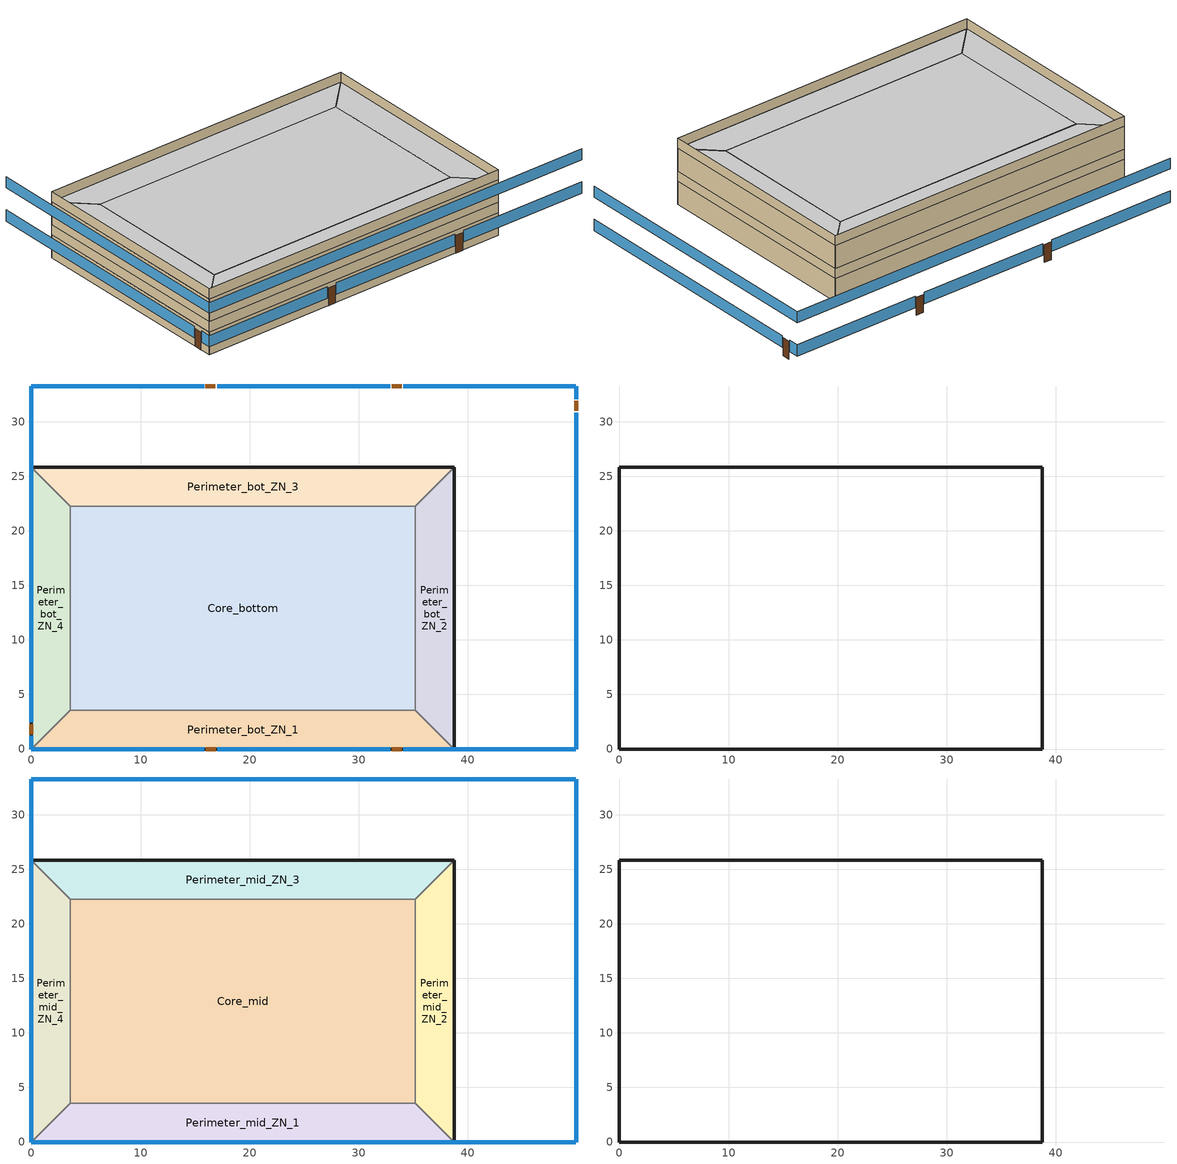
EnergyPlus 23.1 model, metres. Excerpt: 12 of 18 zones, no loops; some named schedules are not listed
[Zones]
Perimeter_bot_ZN_1
 floor ground (Perimeter_bot_ZN_1_Floor_Ffactor): 0,0 3.55,3.55 35.18,3.55 38.73,0 z0
 wall outside (nonres_ext_wall_grd): 0,0 38.73,0 z0:2.74
 wall to Perimeter_bot_ZN_2 (int_wall): 38.73,0 35.18,3.55 z0:2.74
 window (Window_U_0.363_SHGC_South_0.378): 0,0 15.82,0 / 17.04,0 32.87,0 / 34.09,0 49.91,0 z0.95:2.33
 door (Swinging Door_con): 15.98,0 16.9,0 / 33.01,0 33.93,0 z0:2.13
 ceiling to FirstFloor_Plenum (DropCeiling): 38.73,0 35.18,3.55 3.55,3.55 0,0 z2.74
Perimeter_bot_ZN_2
 floor ground (Perimeter_bot_ZN_2_Floor_Ffactor): 38.73,0 35.18,3.55 35.18,22.27 38.73,25.82 z0
 wall outside (nonres_ext_wall_grd): 38.73,0 38.73,25.82 z0:2.74
 wall to Perimeter_bot_ZN_3 (int_wall): 38.73,25.82 35.18,22.27 z0:2.74
 window (Window_U_0.363_SHGC_East_0.378): 49.91,0 49.91,30.84 / 49.91,32.05 49.91,33.27 z0.97:2.33
 door (Swinging Door_con): 49.91,30.99 49.91,31.9 z0:2.13
 ceiling to FirstFloor_Plenum (DropCeiling): 38.73,25.82 35.18,22.27 35.18,3.55 38.73,0 z2.74
Perimeter_bot_ZN_3
 floor ground (Perimeter_bot_ZN_3_Floor_Ffactor): 38.73,25.82 35.18,22.27 3.55,22.27 0,25.82 z0
 wall outside (nonres_ext_wall_grd): 38.73,25.82 0,25.82 z0:2.74
 wall to Perimeter_bot_ZN_4 (int_wall): 0,25.82 3.55,22.27 z0:2.74
 window (Window_U_0.363_SHGC_North_0.378): 49.91,33.27 34.09,33.27 / 32.87,33.27 17.04,33.27 / 15.82,33.27 0,33.27 z0.95:2.33
 door (Swinging Door_con): 33.94,33.27 33.03,33.27 / 16.84,33.27 15.93,33.27 z0:2.13
 ceiling to FirstFloor_Plenum (DropCeiling): 0,25.82 3.55,22.27 35.18,22.27 38.73,25.82 z2.74
Perimeter_bot_ZN_4
 floor ground (Perimeter_bot_ZN_4_Floor_Ffactor): 0,25.82 3.55,22.27 3.55,3.55 0,0 z0
 wall outside (nonres_ext_wall_grd): 0,25.82 0,0 z0:2.74
 wall to Perimeter_bot_ZN_1 (int_wall): 0,0 3.55,3.55 z0:2.74
 window (Window_U_0.363_SHGC_West_0.378): 0,33.27 0,2.44 / 0,1.22 0,0 z0.97:2.33
 door (Swinging Door_con): 0,2.28 0,1.37 z0:2.13
 ceiling to FirstFloor_Plenum (DropCeiling): 0,0 3.55,3.55 3.55,22.27 0,25.82 z2.74
Core_bottom
 floor adiabatic (Core_bot_ZN_5_Floor_Ffactor): 35.18,22.27 35.18,3.55 3.55,3.55 3.55,22.27 z0
 wall to Perimeter_bot_ZN_1 (int_wall): 3.55,3.55 35.18,3.55 z0:2.74
 wall to Perimeter_bot_ZN_2 (int_wall): 35.18,3.55 35.18,22.27 z0:2.74
 wall to Perimeter_bot_ZN_3 (int_wall): 35.18,22.27 3.55,22.27 z0:2.74
 wall to Perimeter_bot_ZN_4 (int_wall): 3.55,22.27 3.55,3.55 z0:2.74
 ceiling to FirstFloor_Plenum (DropCeiling): 3.55,22.27 3.55,3.55 35.18,3.55 35.18,22.27 z2.74
FirstFloor_Plenum
 wall outside (nonres_ext_wall_grd): 38.73,25.82 0,25.82 0,0 38.73,0 38.73,25.82 z2.74:3.96
Perimeter_mid_ZN_1
 floor to FirstFloor_Plenum (int_slab_floor): 0,0 3.55,3.55 35.18,3.55 38.73,0 z3.96
 wall outside (nonres_ext_wall_mid): 0,0 38.73,0 z3.96:6.71
 wall to Perimeter_mid_ZN_2 (int_wall): 38.73,0 35.18,3.55 z3.96:6.71
 window (Window_U_0.363_SHGC_South_0.378): 0,0 49.91,0 z4.98:6.29
 ceiling to MidFloor_Plenum (DropCeiling): 38.73,0 35.18,3.55 3.55,3.55 0,0 z6.71
Perimeter_mid_ZN_2
 floor to FirstFloor_Plenum (int_slab_floor): 38.73,0 35.18,3.55 35.18,22.27 38.73,25.82 z3.96
 wall outside (nonres_ext_wall_mid): 38.73,0 38.73,25.82 z3.96:6.71
 wall to Perimeter_mid_ZN_3 (int_wall): 38.73,25.82 35.18,22.27 z3.96:6.71
 window (Window_U_0.363_SHGC_East_0.378): 49.91,0 49.91,33.27 z4.98:6.29
 ceiling to MidFloor_Plenum (DropCeiling): 38.73,25.82 35.18,22.27 35.18,3.55 38.73,0 z6.71
Perimeter_mid_ZN_3
 floor to FirstFloor_Plenum (int_slab_floor): 38.73,25.82 35.18,22.27 3.55,22.27 0,25.82 z3.96
 wall outside (nonres_ext_wall_mid): 38.73,25.82 0,25.82 z3.96:6.71
 wall to Perimeter_mid_ZN_4 (int_wall): 0,25.82 3.55,22.27 z3.96:6.71
 window (Window_U_0.363_SHGC_North_0.378): 49.91,33.27 0,33.27 z4.98:6.29
 ceiling to MidFloor_Plenum (DropCeiling): 0,25.82 3.55,22.27 35.18,22.27 38.73,25.82 z6.71
Perimeter_mid_ZN_4
 floor to FirstFloor_Plenum (int_slab_floor): 0,25.82 3.55,22.27 3.55,3.55 0,0 z3.96
 wall outside (nonres_ext_wall_mid): 0,25.82 0,0 z3.96:6.71
 wall to Perimeter_mid_ZN_1 (int_wall): 0,0 3.55,3.55 z3.96:6.71
 window (Window_U_0.363_SHGC_West_0.378): 0,33.27 0,0 z4.98:6.29
 ceiling to MidFloor_Plenum (DropCeiling): 0,0 3.55,3.55 3.55,22.27 0,25.82 z6.71
Core_mid
 floor to FirstFloor_Plenum (int_slab_floor): 35.18,22.27 35.18,3.55 3.55,3.55 3.55,22.27 z3.96
 wall to Perimeter_mid_ZN_3 (int_wall): 35.18,22.27 3.55,22.27 z3.96:6.71
 wall to Perimeter_mid_ZN_2 (int_wall): 35.18,3.55 35.18,22.27 z3.96:6.71
 wall to Perimeter_mid_ZN_1 (int_wall): 3.55,3.55 35.18,3.55 z3.96:6.71
 wall to Perimeter_mid_ZN_4 (int_wall): 3.55,22.27 3.55,3.55 z3.96:6.71
 ceiling to MidFloor_Plenum (DropCeiling): 3.55,22.27 3.55,3.55 35.18,3.55 35.18,22.27 z6.71
MidFloor_Plenum
 wall outside (nonres_ext_wall_mid): 38.73,25.82 0,25.82 0,0 38.73,0 38.73,25.82 z6.71:7.92
[Building]
OfficeMedium: North Axis=0; Terrain=City; Loads Convergence Tolerance Value=0.04; Temperature Convergence Tolerance Value=0.2; Solar Distribution=FullInteriorAndExterior; Maximum Number of Warmup Days=25; Minimum Number of Warmup Days=6
[Site:Location]
Buffalo.Niagara.Intl.AP_NY_USA WMO=725280: Latitude=42.94; Longitude=-78.74; Time Zone=-5; Elevation=215
[SizingPeriod:DesignDay] Day of Month=21; DryBulb Temperature Range Modifier Type=DefaultMultipliers; Humidity Condition Type=Wetbulb; Barometric Pressure=98769; Rain Indicator=No; Snow Indicator=No; Daylight Saving Time Indicator=No
Name | Month | Day Type | Maximum DryBulb Temperature | Daily DryBulb Temperature Range | Wetbulb or DewPoint at Maximum DryBulb | Wind Speed | Wind Direction | Solar Model Indicator | Sky Clearness | ASHRAE Clear Sky Optical Depth for Beam Irradiance taub | ASHRAE Clear Sky Optical Depth for Diffuse Irradiance taud
Buffalo.Niagara.Intl.AP_NY_USA Ann Htg 99.6% Condns DB | 1 | WinterDesignDay | -16.3 | 0 | -16.3 | 5.1 | 270 | ASHRAEClearSky | 0
Buffalo.Niagara.Intl.AP_NY_USA Ann Clg .4% Condns DB=>MWB | 7 | SummerDesignDay | 30.3 | 9.3 | 21.8 | 5.7 | 240 | ASHRAETau |  | 0.462 | 2.001
[Site:GroundTemperature:FCfactorMethod]
January Ground Temperature=9.7; February Ground Temperature=6; March Ground Temperature=-2.2; April Ground Temperature=-3.4; May Ground Temperature=-4.2; June Ground Temperature=2.7; July Ground Temperature=7.5; August Ground Temperature=13.7; September Ground Temperature=18.6; October Ground Temperature=22; November Ground Temperature=20.7; December Ground Temperature=16.5
[Site:WaterMainsTemperature]
Calculation Method=Correlation; Annual Average Outdoor Air Temperature=8.96667; Maximum Difference In Monthly Average Outdoor Air Temperatures=26.2
[Material]
Name | Roughness | Thickness | Conductivity | Density | Specific Heat | Thermal Absorptance | Solar Absorptance | Visible Absorptance
Std Wood 6inch | MediumSmooth | 0.15 | 0.12 | 540 | 1210 | 0.9 | 0.7 | 0.7
AC02 Acoustic Ceiling | MediumSmooth | 0.0127 | 0.057 | 288 | 1339 | 0.9 | 0.7 | 0.2
F07 25mm stucco | Smooth | 0.0254 | 0.72 | 1856 | 840 | 0.9 | 0.7 | 0.7
G01 13mm gypsum board | Smooth | 0.0127 | 0.16 | 800 | 1090 | 0.9 | 0.7 | 0.5
G01 16mm gypsum board | MediumSmooth | 0.0159 | 0.16 | 800 | 1090
100mm Normalweight concrete floor | MediumRough | 0.1016 | 2.31 | 2322 | 832
[Material:NoMass] Thermal Absorptance=0.9; Solar Absorptance=0.7
Name | Roughness | Thermal Resistance | Visible Absorptance
Opaque Door panel_con | MediumRough | 0.475973 | 0.7
CP02 CARPET PAD | VeryRough | 0.21648 | 0.8
Nonres_Exterior_Wall_Insulation_grd | MediumSmooth | 1.63226 | 0.7
Nonres_Exterior_Wall_Insulation_mid | MediumSmooth | 1.65229 | 0.7
[WindowMaterial:SimpleGlazingSystem] UFactor=2.06121; Solar Heat Gain Coefficient=0.378; Visible Transmittance=0.4158
Glazing Layer East; Glazing Layer South; Glazing Layer West; Glazing Layer North
[Construction]
Swinging Door_con: Opaque Door panel_con
InteriorFurnishings: Std Wood 6inch
DropCeiling: AC02 Acoustic Ceiling
int_wall: G01 13mm gypsum board, G01 13mm gypsum board
int_slab_floor: 100mm Normalweight concrete floor, CP02 CARPET PAD
nonres_ext_wall_grd: F07 25mm stucco, G01 16mm gypsum board, Nonres_Exterior_Wall_Insulation_grd, G01 16mm gypsum board
nonres_ext_wall_mid: F07 25mm stucco, G01 16mm gypsum board, Nonres_Exterior_Wall_Insulation_mid, G01 16mm gypsum board
Window_U_0.363_SHGC_East_0.378: Glazing Layer East
Window_U_0.363_SHGC_South_0.378: Glazing Layer South
Window_U_0.363_SHGC_West_0.378: Glazing Layer West
Window_U_0.363_SHGC_North_0.378: Glazing Layer North
[Construction:FfactorGroundFloor] FFactor=0.90012
Name | Area | PerimeterExposed
Perimeter_bot_ZN_1_Floor_Ffactor; Perimeter_bot_ZN_3_Floor_Ffactor | 207.338 | 49.911
Perimeter_bot_ZN_2_Floor_Ffactor | 131.262 | 33.2738
Perimeter_bot_ZN_4_Floor_Ffactor | 131.254 | 33.2738
Core_bot_ZN_5_Floor_Ffactor | 983.537 | 0
[Zone] Type=1; Volume=autocalculate; Floor Area=autocalculate
Name | Multiplier | Ceiling Height | Part of Total Floor Area
Core_bottom; Perimeter_bot_ZN_3; Perimeter_bot_ZN_2; Perimeter_bot_ZN_1; Perimeter_bot_ZN_4 | 1 | 2.7432 | YES
MidFloor_Plenum | 4 | 1.2192 | No
FirstFloor_Plenum | 1 | 1.2192 | No
Core_mid; Perimeter_mid_ZN_3; Perimeter_mid_ZN_2; Perimeter_mid_ZN_1; Perimeter_mid_ZN_4 | 4 | 2.7432 | YES
[InternalMass] Construction=InteriorFurnishings
Name | Zone or ZoneList | Surface Area
Core_bottom_InternalMass_1 | Core_bottom | 1967.077
Core_mid_InternalMass_1 | Core_mid | 1967.077
Perimeter_bot_ZN_3_InternalMass_1 | Perimeter_bot_ZN_3 | 414.675
Perimeter_bot_ZN_2_InternalMass_1 | Perimeter_bot_ZN_2 | 262.5073
Perimeter_bot_ZN_1_InternalMass_1 | Perimeter_bot_ZN_1 | 414.6723
Perimeter_bot_ZN_4_InternalMass_1 | Perimeter_bot_ZN_4 | 262.5056
Perimeter_mid_ZN_3_InternalMass_1 | Perimeter_mid_ZN_3 | 414.675
Perimeter_mid_ZN_2_InternalMass_1 | Perimeter_mid_ZN_2 | 262.5073
Perimeter_mid_ZN_1_InternalMass_1 | Perimeter_mid_ZN_1 | 414.6723
Perimeter_mid_ZN_4_InternalMass_1 | Perimeter_mid_ZN_4 | 262.5056
[People] Number of People Calculation Method=Area/Person; Floor Area per Person=18.5788; Fraction Radiant=0.3; Sensible Heat Fraction=AUTOCALCULATE; Activity Level Schedule=ACTIVITY_SCH; Enable ASHRAE 55 Comfort Warnings=No; Mean Radiant Temperature Calculation Type=ZoneAveraged; Work Efficiency Schedule=WORK_EFF_SCH; Clothing Insulation Calculation Method=ClothingInsulationSchedule; Clothing Insulation Schedule=CLOTHING_SCH; Air Velocity Schedule=AIR_VELO_SCH; Thermal Comfort Model 1 Type=FANGER
Name | Zone or ZoneList or Space or SpaceList | Number of People Schedule
Core_bottom | Core_bottom | BLDG_OCC_SCH_wo_SB
Core_mid | Core_mid | BLDG_OCC_SCH_wo_SB
Perimeter_bot_ZN_3 | Perimeter_bot_ZN_3 | BLDG_OCC_SCH_wo_SB
Perimeter_bot_ZN_2 | Perimeter_bot_ZN_2 | BLDG_OCC_SCH_wo_SB
Perimeter_bot_ZN_1 | Perimeter_bot_ZN_1 | BLDG_OCC_SCH_wo_SB
Perimeter_bot_ZN_4 | Perimeter_bot_ZN_4 | BLDG_OCC_SCH_wo_SB
Perimeter_mid_ZN_3 | Perimeter_mid_ZN_3 | BLDG_OCC_SCH_wo_SB
Perimeter_mid_ZN_2 | Perimeter_mid_ZN_2 | BLDG_OCC_SCH_w_SB
Perimeter_mid_ZN_1 | Perimeter_mid_ZN_1 | BLDG_OCC_SCH_wo_SB
Perimeter_mid_ZN_4 | Perimeter_mid_ZN_4 | BLDG_OCC_SCH_wo_SB
[Lights] Schedule=ltg_sch_office; Design Level Calculation Method=Watts/Area; Watts per Zone Floor Area=5.803983; Return Air Fraction=0; Fraction Radiant=0.7; Fraction Visible=0.2; Fraction Replaceable=1; EndUse Subcategory=LightsWired; Return Air Fraction Calculated from Plenum Temperature=No
Name | Zone or ZoneList or Space or SpaceList
Core_bottom_Lights | Core_bottom
Core_mid_Lights | Core_mid
Perimeter_bot_ZN_3_Lights | Perimeter_bot_ZN_3
Perimeter_bot_ZN_2_Lights | Perimeter_bot_ZN_2
Perimeter_bot_ZN_1_Lights | Perimeter_bot_ZN_1
Perimeter_bot_ZN_4_Lights | Perimeter_bot_ZN_4
Perimeter_mid_ZN_3_Lights | Perimeter_mid_ZN_3
Perimeter_mid_ZN_2_Lights | Perimeter_mid_ZN_2
Perimeter_mid_ZN_1_Lights | Perimeter_mid_ZN_1
Perimeter_mid_ZN_4_Lights | Perimeter_mid_ZN_4
[ElectricEquipment] Design Level Calculation Method=EquipmentLevel; Fraction Latent=0; Fraction Radiant=0.5; Fraction Lost=0
Name | Zone or ZoneList or Space or SpaceList | Schedule | Design Level | EndUse Subcategory
Core_bottom_MiscPlug_Equip | Core_bottom | BLDG_EQUIP_SCH | 7937.16 | MiscPlug
Core_mid_MiscPlug_Equip | Core_mid | BLDG_EQUIP_SCH | 7937.16 | MiscPlug
Perimeter_bot_ZN_3_MiscPlug_Equip | Perimeter_bot_ZN_3 | BLDG_EQUIP_SCH | 1673.21 | MiscPlug
Perimeter_bot_ZN_2_MiscPlug_Equip | Perimeter_bot_ZN_2 | BLDG_EQUIP_SCH | 1059.217 | MiscPlug
Perimeter_bot_ZN_1_MiscPlug_Equip | Perimeter_bot_ZN_1 | BLDG_EQUIP_SCH | 1673.2 | MiscPlug
Perimeter_bot_ZN_4_MiscPlug_Equip | Perimeter_bot_ZN_4 | BLDG_EQUIP_SCH | 1059.21 | MiscPlug
Perimeter_mid_ZN_3_MiscPlug_Equip | Perimeter_mid_ZN_3 | BLDG_EQUIP_SCH | 1673.21 | MiscPlug
Perimeter_mid_ZN_2_MiscPlug_Equip | Perimeter_mid_ZN_2 | BLDG_EQUIP_SCH | 1059.217 | MiscPlug
Perimeter_mid_ZN_1_MiscPlug_Equip | Perimeter_mid_ZN_1 | BLDG_EQUIP_SCH | 1673.2 | MiscPlug
Perimeter_mid_ZN_4_MiscPlug_Equip | Perimeter_mid_ZN_4 | BLDG_EQUIP_SCH | 1059.21 | MiscPlug
Core_bottom_Elevators_Equip | Core_bottom | BLDG_ELEVATORS | 8517.82 | ElevatorLift
Elevators_Lights_Fan | Core_bottom | ELEV_LIGHT_FAN_SCH_ADD_DF | 105.31 | ElevatorLightsFan
[Daylighting:Controls] Daylighting Method=SplitFlux; Availability Schedule=DaylightAvailSch; Lighting Control Type=Continuousoff; Minimum Input Power Fraction for Continuous or ContinuousOff Dimming Control=0.2; Minimum Light Output Fraction for Continuous or ContinuousOff Dimming Control=0.2; Number of Stepped Control Steps=3; Probability Lighting will be Reset When Needed in Manual Stepped Control=1; Maximum Allowable Discomfort Glare Index=22; Fraction of Lights Controlled by Reference Point 1=0.3835; Illuminance Setpoint at Reference Point 1=377; Fraction of Lights Controlled by Reference Point 2=0.1395; Illuminance Setpoint at Reference Point 2=377
Name | Zone or Space | Glare Calculation Daylighting Reference Point | Glare Calculation Azimuth Angle of View Direction Clockwise from Zone yAxis | Daylighting Reference Point 1 | Daylighting Reference Point 2
Perimeter_bot_ZN_1_DaylCtrl | Perimeter_bot_ZN_1 | Perimeter_bot_ZN_1_DaylRefPt1 | 180 | Perimeter_bot_ZN_1_DaylRefPt1 | Perimeter_bot_ZN_1_DaylRefPt2
Perimeter_bot_ZN_2_DaylCtrl | Perimeter_bot_ZN_2 | Perimeter_bot_ZN_2_DaylRefPt1 | 90 | Perimeter_bot_ZN_2_DaylRefPt1 | Perimeter_bot_ZN_2_DaylRefPt2
Perimeter_bot_ZN_3_DaylCtrl | Perimeter_bot_ZN_3 | Perimeter_bot_ZN_3_DaylRefPt1 | 0 | Perimeter_bot_ZN_3_DaylRefPt1 | Perimeter_bot_ZN_3_DaylRefPt2
Perimeter_bot_ZN_4_DaylCtrl | Perimeter_bot_ZN_4 | Perimeter_bot_ZN_4_DaylRefPt1 | 270 | Perimeter_bot_ZN_4_DaylRefPt1 | Perimeter_bot_ZN_4_DaylRefPt2
Perimeter_mid_ZN_1_DaylCtrl | Perimeter_mid_ZN_1 | Perimeter_mid_ZN_1_DaylRefPt1 | 180 | Perimeter_mid_ZN_1_DaylRefPt1 | Perimeter_mid_ZN_1_DaylRefPt2
Perimeter_mid_ZN_2_DaylCtrl | Perimeter_mid_ZN_2 | Perimeter_mid_ZN_2_DaylRefPt1 | 90 | Perimeter_mid_ZN_2_DaylRefPt1 | Perimeter_mid_ZN_2_DaylRefPt2
Perimeter_mid_ZN_3_DaylCtrl | Perimeter_mid_ZN_3 | Perimeter_mid_ZN_3_DaylRefPt1 | 0 | Perimeter_mid_ZN_3_DaylRefPt1 | Perimeter_mid_ZN_3_DaylRefPt2
Perimeter_mid_ZN_4_DaylCtrl | Perimeter_mid_ZN_4 | Perimeter_mid_ZN_4_DaylRefPt1 | 270 | Perimeter_mid_ZN_4_DaylRefPt1 | Perimeter_mid_ZN_4_DaylRefPt2
[ZoneInfiltration:DesignFlowRate] Temperature Term Coefficient=0; Velocity Squared Term Coefficient=0
Name | Zone or ZoneList or Space or SpaceList | Schedule | Design Flow Rate Calculation Method | Design Flow Rate | Flow Rate per Exterior Surface Area | Constant Term Coefficient | Velocity Term Coefficient
Perimeter_bot_ZN_3_Infiltration | Perimeter_bot_ZN_3 | INFIL_SCH_PNNL | Flow/ExteriorWallArea | 0 | 0.000569572 | 0 | 0.224
Perimeter_bot_ZN_2_Infiltration | Perimeter_bot_ZN_2 | INFIL_SCH_PNNL | Flow/ExteriorWallArea | 0 | 0.000569572 | 0 | 0.224
Perimeter_bot_ZN_1_Infiltration | Perimeter_bot_ZN_1 | INFIL_SCH_PNNL | Flow/ExteriorWallArea | 0 | 0.000569572 | 0 | 0.224
Perimeter_bot_ZN_1_Door_Infiltration | Perimeter_bot_ZN_1 | INFIL_Door_Opening_SCH | Flow/Zone | 0.67866 |  | 1 | 0
Perimeter_bot_ZN_4_Infiltration | Perimeter_bot_ZN_4 | INFIL_SCH_PNNL | Flow/ExteriorWallArea | 0 | 0.000569572 | 0 | 0.224
Perimeter_mid_ZN_3_Infiltration | Perimeter_mid_ZN_3 | INFIL_SCH_PNNL | Flow/ExteriorWallArea | 0 | 0.000569572 | 0 | 0.224
Perimeter_mid_ZN_2_Infiltration | Perimeter_mid_ZN_2 | INFIL_SCH_PNNL | Flow/ExteriorWallArea | 0 | 0.000569572 | 0 | 0.224
Perimeter_mid_ZN_1_Infiltration | Perimeter_mid_ZN_1 | INFIL_SCH_PNNL | Flow/ExteriorWallArea | 0 | 0.000569572 | 0 | 0.224
Perimeter_mid_ZN_4_Infiltration | Perimeter_mid_ZN_4 | INFIL_SCH_PNNL | Flow/ExteriorWallArea | 0 | 0.000569572 | 0 | 0.224
FirstFloor_Plenum_Infiltration | FirstFloor_Plenum | INFIL_SCH_PNNL | Flow/ExteriorWallArea | 0 | 0.000569572 | 0 | 0.224
MidFloor_Plenum_Infiltration | MidFloor_Plenum | INFIL_SCH_PNNL | Flow/ExteriorWallArea | 0 | 0.000569572 | 0 | 0.224
[Exterior:Lights] Control Option=AstronomicalClock; EndUse Subcategory=General
Name | Schedule | Design Level
Exterior_Lights_a | Exterior_lighting_schedule_a | 542.49
Exterior_Lights_b | Exterior_lighting_schedule_b_2016 | 280.18
Exterior_Lights_c | Exterior_lighting_schedule_c_2016 | 3002.07
[AirLoopHVAC:ReturnPlenum]
Name | Zone
FirstFloor_Plenum_Return | FirstFloor_Plenum
MidFloor_Plenum_Return | MidFloor_Plenum
[EnergyManagementSystem:Sensor]
Name | OutputVariable or OutputMeter | OutputVariable or OutputMeter Index Key
Facility_Int_LTG | InteriorLights:Electricity
OAT | Site Outdoor Air Drybulb Temperature | Environment
[EnergyManagementSystem:Actuator]
Name | Actuated Component Unique | Actuated Component Type | Actuated Component Control Type
Core_bottom_Light_Actuator | Core_bottom_lights | Lights | Electricity Rate
Core_mid_Light_Actuator | Core_mid_lights | Lights | Electricity Rate
Core_top_Light_Actuator | Core_top_lights | Lights | Electricity Rate
Perimeter_top_ZN_3_Light_Actuator | Perimeter_top_ZN_3_lights | Lights | Electricity Rate
Perimeter_top_ZN_2_Light_Actuator | Perimeter_top_ZN_2_lights | Lights | Electricity Rate
Perimeter_top_ZN_1_Light_Actuator | Perimeter_top_ZN_1_lights | Lights | Electricity Rate
Perimeter_top_ZN_4_Light_Actuator | Perimeter_top_ZN_4_lights | Lights | Electricity Rate
Perimeter_bot_ZN_3_Light_Actuator | Perimeter_bot_ZN_3_lights | Lights | Electricity Rate
Perimeter_bot_ZN_2_Light_Actuator | Perimeter_bot_ZN_2_lights | Lights | Electricity Rate
Perimeter_bot_ZN_1_Light_Actuator | Perimeter_bot_ZN_1_lights | Lights | Electricity Rate
Perimeter_bot_ZN_4_Light_Actuator | Perimeter_bot_ZN_4_lights | Lights | Electricity Rate
Perimeter_mid_ZN_3_Light_Actuator | Perimeter_mid_ZN_3_lights | Lights | Electricity Rate
Perimeter_mid_ZN_2_Light_Actuator | Perimeter_mid_ZN_2_lights | Lights | Electricity Rate
Perimeter_mid_ZN_1_Light_Actuator | Perimeter_mid_ZN_1_lights | Lights | Electricity Rate
Perimeter_mid_ZN_4_Light_Actuator | Perimeter_mid_ZN_4_lights | Lights | Electricity Rate
pacu_vav_bot_MAX_OA_FRAC | VAV_BOT Max OA Fraction | Schedule:Constant | Schedule Value
pacu_vav_mid_MAX_OA_FRAC | VAV_MID Max OA Fraction | Schedule:Constant | Schedule Value
pacu_vav_top_MAX_OA_FRAC | VAV_TOP Max OA Fraction | Schedule:Constant | Schedule Value
CLGSETP_SCH_Actuator | CLGSETP_SCH_Yes_Optimum | Schedule:Compact | Schedule Value
CLGSETP_SCH_w_SB_Actuator | CLGSETP_SCH_Yes_Optimum_w_SB | Schedule:Compact | Schedule Value
HTGSETP_SCH_Actuator | HTGSETP_SCH_Yes_Optimum | Schedule:Compact | Schedule Value
HTGSETP_SCH_w_SB_Actuator | HTGSETP_SCH_Yes_Optimum_w_SB | Schedule:Compact | Schedule Value
[EnergyManagementSystem:ProgramCallingManager]
Transformer_Load_Prog_Manager: AfterPredictorAfterHVACManagers; Transformer_Load_Prog
SET_Core_bottom_Light_EMS_Program_Prog_Manager: BeginTimestepBeforePredictor; SET_Core_bottom_Light_EMS_Program
SET_Core_mid_Light_EMS_Program_Prog_Manager: BeginTimestepBeforePredictor; SET_Core_mid_Light_EMS_Program
